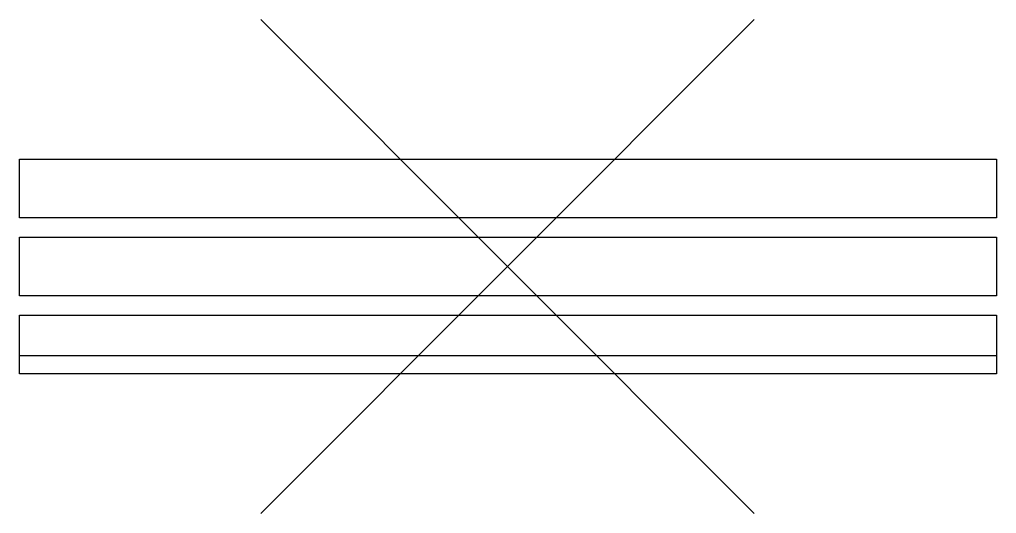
# Model space of a CAD drawing. Header units: metres. Extents: x -1 to 1, y -0.51 to 0.51.
import ezdxf

# ---------------------------------------------------------------- set-up
doc = ezdxf.new("R2010")
doc.units = ezdxf.units.M
doc.header["$LTSCALE"] = 0.2

msp = doc.modelspace()

# ---------------------------------------------------------------- linework, layer by layer
at = {"color": 0}
for p, q in [((-0.505, -0.505), (0.505, 0.505)), ((0.505, -0.505), (-0.505, 0.505))]:
    msp.add_line(p, q, dxfattribs=at)
msp.add_line((-0.9991, -0.1817, 0.0128), (1.0009, -0.1817, 0.0128))
at = {"flags": 128}
for points, elevation in [([(-0.9991, 0.0997), (-0.9991, 0.2193), (1.0009, 0.2193), (1.0009, 0.0997)], 0.0128), ([(-0.9991, -0.2193), (-0.9991, -0.0997), (1.0009, -0.0997), (1.0009, -0.2193)], -0.0128)]:
    msp.add_lwpolyline(points, close=True, dxfattribs=dict(at, elevation=elevation))
msp.add_lwpolyline([(-0.9991, -0.0598), (-0.9991, 0.0598), (1.0009, 0.0598), (1.0009, -0.0598)], close=True, dxfattribs=at)

doc.saveas('drawing.dxf')
